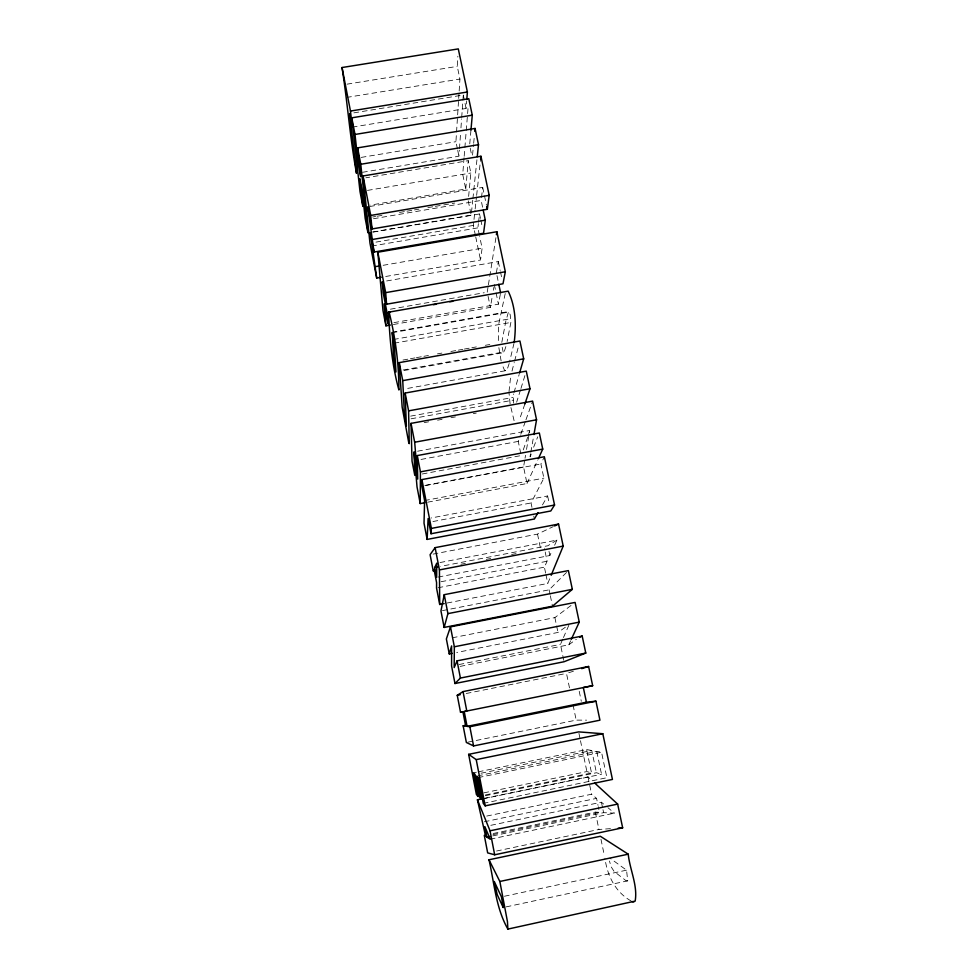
<?xml version="1.0" encoding="UTF-8"?>
<svg xmlns="http://www.w3.org/2000/svg" width="978" height="978" viewBox="0 0 978 978"><rect width="100%" height="100%" fill="white"/><g stroke="black" fill="none" stroke-linecap="round" stroke-linejoin="round"><path stroke-width="0.73" stroke-dasharray="4.89 3.67" d="M509.025 391.506L510.589 377.019M459.171 90.991L459.929 79.059L457.264 66.382L457.863 56.186M457.435 148.949L455.931 141.688L457.545 116.333M457.643 114.842L458.596 99.927M458.694 98.436L459.073 92.482M362.508 172.299L458.939 156.211L459.367 150.233M459.477 148.742L460.528 133.815M460.956 127.849L461.592 118.888M461.702 117.397L463.291 95.013L349.647 113.546M352.276 127.128L466.115 108.46L466.689 100.978M464.061 157.739L462.728 174.39L465.76 188.998L370.32 205.136M464.183 156.223L468.193 106.272M465.76 188.998L468.266 160.673L365.87 177.8M469.746 143.852L470.944 130.27M468.633 196.395L470.846 173.02L468.266 160.673M472.545 155.074L473.535 144.72M473.67 143.24L474.379 135.844M372.447 232.03L471.2 215.16L472.753 200.172M472.912 198.668L477.105 158.179M475.43 235.515L473.34 225.429L473.829 220.918M474 219.414L474.99 210.392M475.161 208.889L476.482 196.859M476.641 195.356L480.614 159.267M479.391 235.136L477.875 227.862L478.376 223.693M478.548 222.299L479.538 213.95L370.295 232.593M481.506 197.532L482.716 187.397L367.716 206.847M501.812 342.361L505.785 321.346L508.572 311.554L510.21 314.696L510.883 322.447L507.117 341.505M385.723 276.481L480.528 260.026L482.117 248.204L479.697 236.578M487.215 292.19L488.156 286.297M488.401 284.818L496.164 236.163M513.584 403.107L513.658 393.951M427.655 502.191L527.008 483.511L523.56 466.971L524.795 459.672M525.039 458.205L525.541 455.296M526.531 449.452L529.734 430.491L414.049 451.86M393.388 324.513L490.381 307.373L492.35 295.955M493.34 290.246L493.841 287.398M496.372 272.752L498.315 261.542L385.198 281.212M530.039 456.726L530.553 453.768M530.822 452.288L533.682 436.041M393.889 322.642L498.438 304.182L500.333 294.305M513.976 343.388L509.526 362.068M511.995 371.127L514.22 362.459M505.87 346.579L503.914 352.581L403.474 370.625M514 392.63L519.159 374.476M514.599 361.029L518.792 345.307M506.176 906.875L627.717 880.836L626.556 870.175L609.82 858.048M527.704 437.166L522.081 453.254M528.108 435.821L529.734 430.491M520.504 389.892L516.641 402.215M520.956 388.449L524.954 375.454M509.147 363.51L507.753 367.789L505.663 370.686L404.831 388.914M524.844 404.11L519.269 420.124M530.259 456.824L531.213 454.073M422.288 473.988L521.188 455.565L518.254 441.408L520.296 435.662M520.809 434.22L525.43 421.274M525.944 419.831L532.619 401.127M505.223 293.534L498.67 324.341L498.291 342.716M533.633 447.203L537.729 436.836M447.117 603.023L547.778 583.438L551.213 575.137M563.756 660.297L560.455 644.392L562.851 638.94M563.45 637.57L570.027 622.558M527.008 483.511L537.704 460.112M438.144 577.069L549.868 555.528L552.24 550.382M554.612 545.235L556.971 540.088L436.763 563.169M545.626 573.084L544.391 567.167L547.13 561.238L544.416 548.193M460.125 666.397L568.78 644.808L570.626 640.81M531.959 507.337L531.042 502.961L543.878 478.144L540.907 463.988L543.78 457.949M542.472 504.917L547.631 495.956L431.09 517.998M442.435 610.627L549.11 589.832L567.313 571.665M568.78 644.808L576.335 639.294M565.37 627.228L557.973 632.448L456.714 652.473M452.313 637.79L554.881 617.607L573.903 603.316M556.971 540.088L547.827 545.761L440.699 566.348M433.083 554.11L537.521 534.122L553.303 526.592M573.401 671.238L566.494 673.414L569.966 690.15M504.416 896.251L626.556 870.175M493.169 833.513L595.333 812.119L599.465 812.302L598.304 806.728M492.973 834.613L599.465 812.302M492.79 835.884L603.609 812.669L614.416 813.146L607.925 807.681M490.235 839.197L614.416 813.146M496.567 851.019L598.939 829.466L610.798 828.635M483.266 803.366L606.898 777.718L601.531 752.229L596.727 751.373L478.181 775.75M486.714 816.068L591.604 794.222L596.568 798.366L598.01 805.334M484.33 821.777L596.568 798.366M490.809 825.322L601.421 802.217L603.585 804.038M478.279 777.583L601.531 752.229M483.841 792.865L586.898 771.556L591.531 772.975L586.653 749.576L477.875 771.923M485.443 794.931L591.531 772.975M485.345 795.725L596.409 772.742L601.531 774.27L596.727 751.373M484.892 798.244L587.998 776.887L592.399 780.921M482.667 798.892L601.531 774.27M473.413 772.84L476.384 772.229M481.054 773.231L591.751 750.481L596.409 772.742M467.839 742.168L576.201 720.126L586.592 720.15M466.225 693.5L564.991 673.708M459.049 664.527L560.455 644.392M438.034 587.754L544.391 567.167M460.882 564.257L465.357 563.389M486.237 559.379L490.711 558.511M511.592 554.502L516.066 553.634M441.066 581.727L547.13 561.238M432.948 521.531L531.042 502.961M426.017 485.198L523.56 466.971M424.819 485.699L540.907 463.988M424.611 500.553L543.878 478.144M421.017 459.44L518.254 441.408M424.195 422.63L428.657 421.811M437.582 420.185L442.044 419.366M450.968 417.728L455.43 416.909M473.279 413.645L476.249 413.107M410.613 416.127L513.108 397.423M411.053 418.804L513.144 400.149M402.973 360.051L408.963 358.975M410.454 358.706L414.953 357.911M416.445 357.642L422.435 356.567M423.939 356.298L428.425 355.491M437.411 353.889L441.909 353.082M450.895 351.469L456.885 350.405M458.376 350.136L462.875 349.329M464.367 349.06L470.357 347.985M471.861 347.716L476.347 346.921M485.332 345.307L489.831 344.5M403.144 370.002L503.181 352.043L503.914 352.581M391.933 332.214L508.572 311.554M392.227 332.703L509.391 311.945M393.547 339.476L510.809 318.657M394.073 343.217L510.883 322.447M390.418 309.195L484.244 292.715M383.107 265.319L482.117 248.204M375.955 242.116L473.34 225.429M371.64 246.089L477.875 227.862M372.63 217.006L375.613 216.493M377.105 216.236L383.083 215.221M399.513 212.434L405.479 211.419M406.982 211.175L412.948 210.16M414.452 209.903L418.926 209.145M427.887 207.617L433.865 206.602M435.357 206.346L454.77 203.057M373.474 218.73L481.164 200.429L482.643 207.483M367.459 190.404L470.846 173.02M361.175 157.409L455.931 141.688M347.031 84.169L457.264 66.382M346.53 97.445L459.929 79.059M627.717 880.836L626.164 880.811L614.111 871.422L611.128 866.789L609.453 861.007M586.653 749.576L591.751 750.481M505.663 370.686L504.367 369.965L501.775 363.706M631.054 900.934C615.345 892.18 607.228 875.481 604.954 858.207M514.086 420.65L510.333 405.088M503.181 352.043L501.885 345.821M501.127 360.931L498.523 345.735M463.291 95.013L466.115 108.46M482.716 187.397L486.408 204.915M498.315 261.542L500.186 270.441M500.504 271.921L502.056 279.341M547.631 495.956L549.355 504.159M470.198 148.179L471.677 155.221M496.983 275.625L498.487 282.825M479.538 213.95L480.467 218.387M480.785 219.867L482.325 227.275M494.33 284.537L498.438 304.182M579.221 691.299L581.311 701.287M549 551.347L549.868 555.528M601.421 802.217L602.668 808.183M602.986 809.674L603.609 812.669M457.741 150.392L458.939 156.211M468.217 200.771L471.2 215.16M475.736 236.957L480.528 260.026M488.083 296.334L490.381 307.373M533.78 516.091L534.379 519M537.521 534.122L540.907 550.382M545.932 574.563L547.778 583.438M549.11 589.832L550.039 594.294M550.345 595.785L552.509 606.201M554.881 617.607L557.973 632.448M573.059 705.004L576.201 720.126M578.952 733.353L580.174 739.221M580.48 740.701L586.898 771.556M587.998 776.887L591.604 794.222M595.333 812.119L598.939 829.466M600.969 839.246L604.355 855.53M510.1 403.828L509.012 392.826"/><path stroke-width="1.47" d="M424.684 502.753L420.234 503.584L420.43 471.861L417.264 455.577L539.343 432.985L542.741 449.098L538.328 458.731M571.238 639.465L579.257 622.118L575.101 602.424L450.479 626.849L454.342 646.776L454.171 667.571L457.068 660.859L582.191 636.055L585.785 653.059L564.061 661.739L454.978 683.524L451.591 666.006L451.604 645.92L449.269 653.94L452.239 653.353M427.154 539.416L428.107 518.56L431.041 533.744L550.785 510.981L554.55 505.039L544.355 456.75L421.921 479.587L421.848 486.249L424.611 500.553L424.024 523.218L427.154 539.416L534.379 519L538.059 512.606M431.041 533.744L431.384 528.401L421.921 479.587M466.812 99.475L467.386 91.993L458.291 48.9L342.031 67.531C347.532 102.69 350.075 138.301 356.481 173.314L349.647 113.546L352.276 127.128L350.466 111.064L342.031 67.531M470.944 130.27L472.276 115.172L468.792 98.705L351.787 117.825L360.026 191.651L362.862 206.395L359.855 178.803L362.263 191.272L365.161 218.265L367.96 232.788L360.784 164.267L357.606 147.874L475.076 128.448L478.499 144.683L477.264 156.676M474.795 131.407L475.076 128.448M388.645 311.774C389.513 337.997 391.921 364.66 398.89 389.99C398.914 363.865 395.43 337.496 389.11 312.104L508.169 291.163C515.736 306.627 516.323 325.222 514.232 342.141M480.614 159.267L480.944 156.26L363.058 175.967L369.965 243.143L376.701 278.045L381.212 277.263M483.23 210.294L485.296 220.172L483.572 233.204L374.048 252.043L370.295 232.593L376.701 278.045M374.048 252.043L367.716 206.847L372.007 228.95L487.325 209.292L489.196 195.343L480.944 156.26M496.396 234.683L496.873 231.737L377.838 252.214L382.973 310.503L385.919 325.833L390.405 325.038M533.951 434.562L536.555 419.794L532.619 401.127L411.029 423.376L412.031 461.103L414.794 475.381L414.049 451.86L417.019 486.885L420.234 503.584M496.873 231.737L505.32 271.762L502.998 283.791L386.579 304.207L382.227 281.725L383.131 292.52L387.068 312.862L387.911 323.694L384.085 303.865L385.919 325.833M444.244 594.673L440.956 610.92L444.146 627.436L552.509 606.201L572.338 589.343L568.377 570.602L444.244 594.673L447.912 613.634L444.146 627.436M519.562 373.046L523.695 358.84L519.929 341.016L399.244 362.63L402.141 407.007L408.755 442.753L409.256 443.657L408.596 410.858L405.149 393.058L526.286 371.127L530.003 388.743L524.844 404.11M450.479 626.849L446.371 638.964L449.269 653.94M551.213 575.137L563.206 546.103L558.56 524.074L435.124 547.643L430.1 554.673L433.266 571.091L434.036 569.416L436.579 582.595L436.543 588.035L439.709 604.465L444.159 603.597M507.875 929.1L507.46 921.667L499.844 881.471L489 859.772L600.358 836.276L628.231 854.185C629.795 869.674 637.888 885.445 635.162 901.105L507.875 929.1C495.895 908.049 494.281 882.987 489 859.772M434.745 567.497L436.763 563.169L436.653 577.362L434.745 567.497L437.728 566.922M454.978 683.524L460.406 678.06L585.785 653.059M463.144 725.823L465.699 726.165L462.912 711.764L460.516 712.204L457.252 695.297L463.034 691.605L588.609 666.47L592.668 685.7L464.22 711.532L467.081 726.361L469.843 726.74L595.944 701.202L599.942 720.187L473.572 745.933L466.359 742.473L463.144 725.823L466.103 725.224M579.697 637.338L582.191 636.055M554.624 525.956L558.56 524.074M581.702 668.634L588.609 666.47M481.897 798.855L477.423 799.784L485.577 836.166L484.293 835.371L487.667 852.889L494.672 854.784L622.656 827.816L617.656 804.099L594.587 782.938M499.844 881.471L628.231 854.185M477.423 799.784L490.027 830.811L617.656 804.099M486.873 837.131L490.235 839.197L484.831 826.569L486.873 837.131L489.831 836.508M485.186 805.86L612.448 779.442L602.803 733.72L578.646 731.886L468.645 754.344L476.384 794.405L477.973 796.483L473.413 772.84L475.076 774.466L479.428 796.948L481.188 799.197L476.702 776.055L478.279 777.583L483.266 803.366L485.186 805.86L476.225 759.625L468.645 754.344M476.225 759.625L602.803 733.72M467.081 726.361L586.409 702.204L595.944 701.202M457.252 695.297L460.247 694.698M460.516 712.204L463.474 711.605M454.342 646.776L579.257 622.118M447.912 613.634L572.338 589.343M592.668 685.7L583.328 687.522L586.409 702.204M439.709 604.465L439.44 569.917L563.206 546.103M431.384 528.401L554.55 505.039M420.43 471.861L542.741 449.098M417.264 455.577L417.728 479.098L414.684 442.239L536.555 419.794M408.596 410.858L530.003 388.743M464.22 711.532L466.799 711.055L463.034 691.605M405.149 393.058L406.359 425.895L404.379 413.865L402.74 380.638L523.695 358.84M386.579 304.207L385.674 292.642L505.32 271.762M387.068 312.862L390.051 312.337M433.376 304.72L436.359 304.195M449.807 301.823L452.802 301.297M375.601 266.615L380.112 265.833M372.838 239.414L485.296 220.172M372.007 228.95L370.711 215.453L489.196 195.343M360.784 164.267L478.499 144.683M357.606 147.874L360.699 176.688L358.229 163.901L355.002 134.463L472.276 115.172M350.466 111.064L467.386 91.993M618.206 828.121L622.656 827.816M632.094 901.606L633.915 901.924M486.714 206.37L487.325 209.292M498.792 284.256L500.602 292.899M351.787 117.825L355.002 134.463M363.058 175.967L370.711 215.453M377.838 252.214L385.674 292.642M399.244 362.63L402.74 380.638M411.029 423.376L414.684 442.239M435.124 547.643L439.44 569.917M457.068 660.859L460.406 678.06M469.843 726.74L473.572 745.933M490.027 830.811L494.672 854.784M503.205 907.511L497.227 894.625L494.269 881.471L501.445 896.887L503.205 907.511M392.227 332.703L393.547 357.251L395.968 371.97L394.537 348.07L392.227 332.703"/></g></svg>
